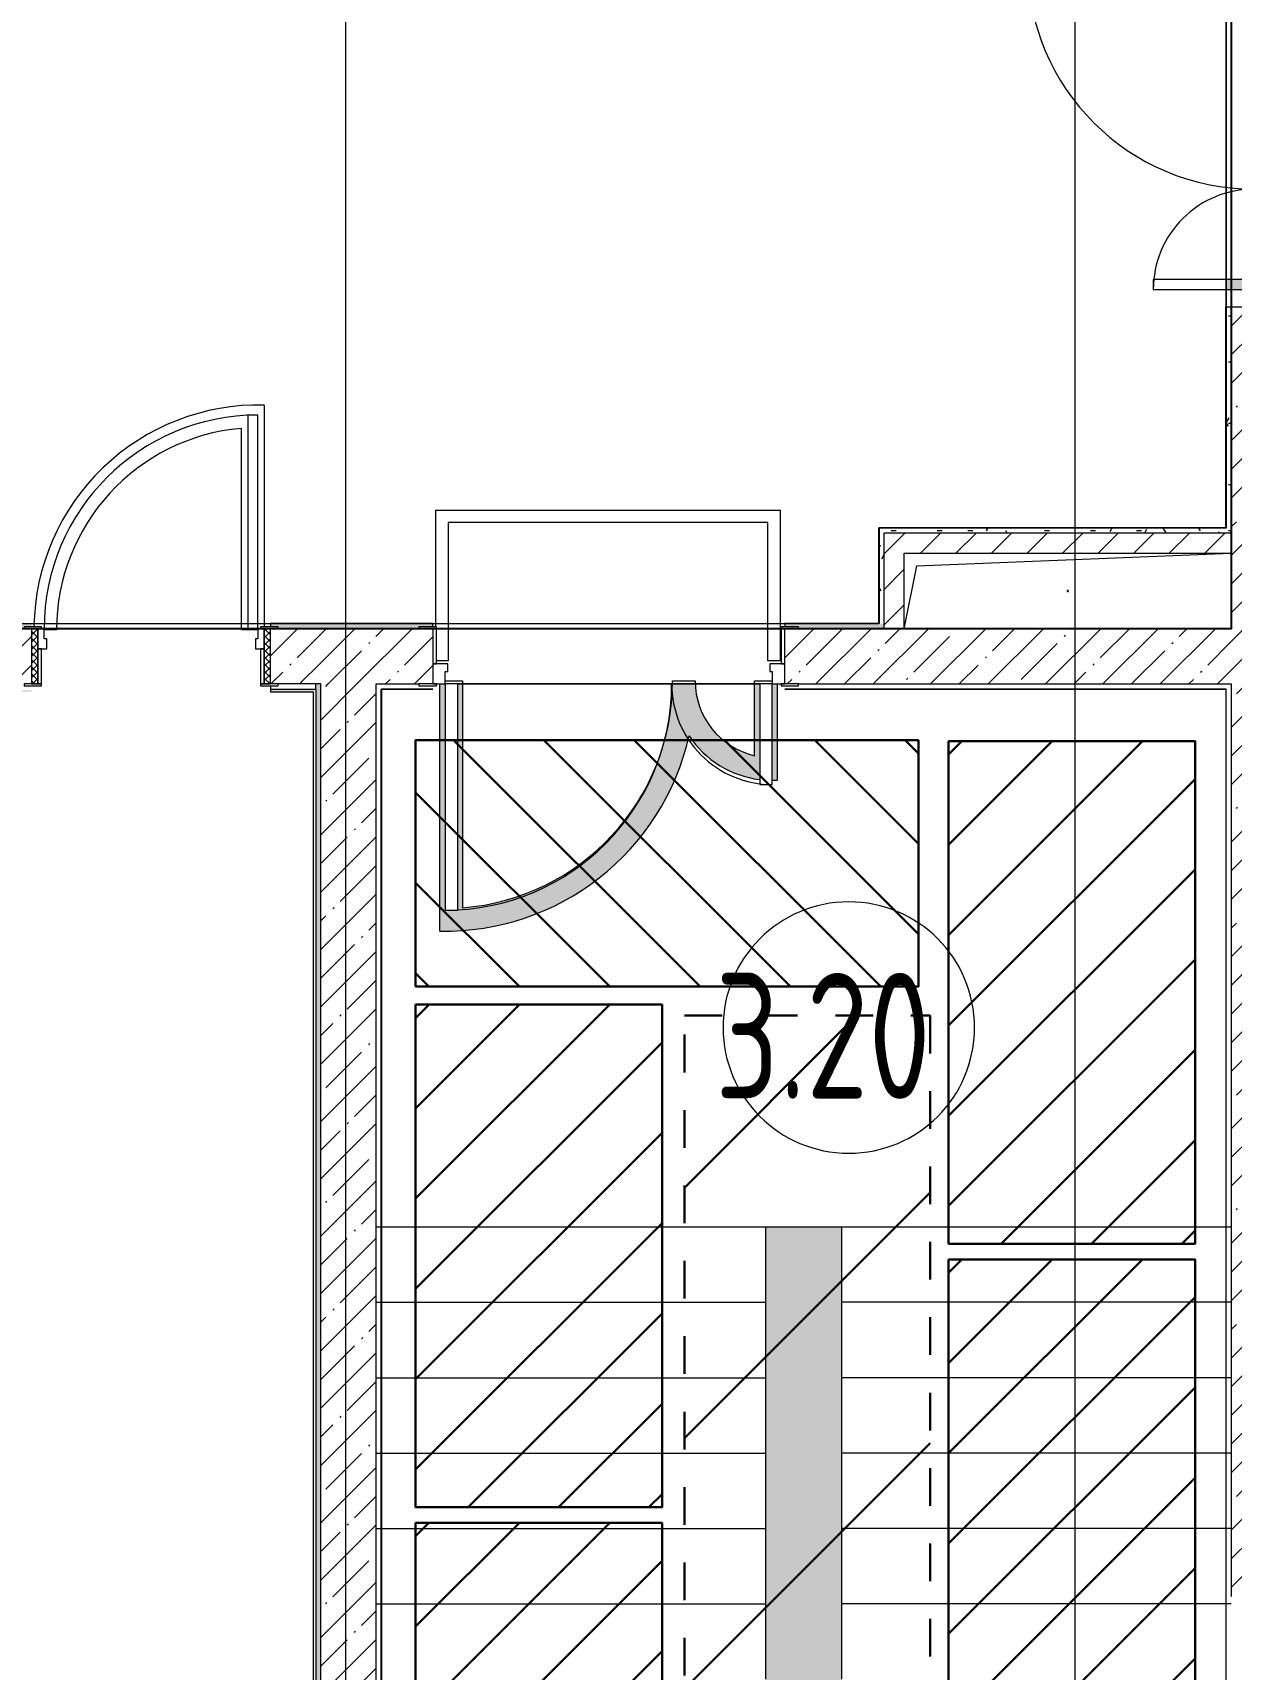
# Model space of a CAD drawing. Header units: millimetres. Extents: x -1113 to 415037, y -3642 to 354837.
# Drawn here: x 359942 to 364707, y 3760 to 10271 of the extents above; entities that cross this region are included whole.
import ezdxf

# ---------------------------------------------------------------- set-up
doc = ezdxf.new("R2010")
doc.units = ezdxf.units.MM
doc.linetypes.add('Штрих короткий', pattern=[600, 300, -300])
for name, color, linetype, lineweight in [('0) строит. леса', 20, 'Continuous', 30), ('A-AREA-BNDY', 7, 'Continuous', 5), ('A-AREA-IDEN', 7, 'Continuous', 9), ('A-DETL-GENF', 7, 'Continuous', 9), ('A-DOOR-2', 7, 'Continuous', 5), ('A-DOOR-FRAM-2', 7, 'Continuous', 5), ('A-FLOR', 7, 'Continuous', 9), ('A-GENM', 7, 'Continuous', 9), ('A-WALL', 7, 'Continuous', 5), ('I-WALL', 7, 'Continuous', 5), ('S-STRS', 7, 'Continuous', 9), ('Оси', 7, 'Continuous', 9)]:
    doc.layers.add(name, color=color, linetype=linetype, lineweight=lineweight)
doc.layers.add('A-AREA-PATT-3', color=7, linetype='Continuous', lineweight=5, true_color=0xe6fae8, transparency=1)
doc.layers.add('A-FLOR-PATT-1', color=7, linetype='Continuous', lineweight=9, true_color=0xeef6ff, transparency=0.5)
for name, color, linetype, lineweight, true_color in [('A-DOOR-1', 7, 'Continuous', 5, 0xc0c0c0), ('A-DOOR-FRAM-1', 7, 'Continuous', 5, 0xc0c0c0), ('A-WALL-1', 9, 'Continuous', 5, 0x808080), ('A-WALL-FNSH-1', 9, 'Continuous', 5, 0x808080)]:
    doc.layers.add(name, color=color, linetype=linetype, lineweight=lineweight, true_color=true_color)
doc.styles.add('СПДС', font='ГОСТ тип А.ttf', dxfattribs={"width": 0.9})
pattern_1 = [(45, (289227.4, 1e-08), (-114.04925, 114.04925), []), (45, (289341.45, 1e-08), (-114.04925, 114.04925), [201.612, -40.322, 6.706, -33.617])]
pattern_2 = [(45, (289227.4, 1e-08), (-70.71068, 70.71068), [])]
pattern_3 = [(0, (289227.4, 1e-08), (243.84, 60.96), [20.117, -162.763, 20.117, -162.763, -975.36]), (0, (289227.4, 1e-08), (243.84, 60.96), [-365.76, 20.117, -345.643, 20.117, -162.763, -426.72]), (0, (289227.4, 1e-08), (243.84, 60.96), [-914.4, 20.117, -101.803, 20.117, -284.683]), (120, (289318.84, 30.48), (-174.71291, 180.691634), [20.117, -162.763, 20.117, -162.763, -975.36]), (120, (289318.84, 30.48), (-174.71291, 180.691634), [-365.76, 20.117, -345.643, 20.117, -162.763, -426.72]), (120, (289318.84, 30.48), (-174.71291, 180.691634), [-914.4, 20.117, -101.803, 20.117, -284.683]), (240, (289349.32, 152.4), (-69.12709, -241.651634), [20.117, -162.763, 20.117, -162.763, -975.36]), (240, (289349.32, 152.4), (-69.12709, -241.651634), [-365.76, 20.117, -345.643, 20.117, -162.763, -426.72]), (240, (289349.32, 152.4), (-69.12709, -241.651634), [-914.4, 20.117, -101.803, 20.117, -284.683])]

# ---------------------------------------------------------------- blocks, each defined once
blk = doc.blocks.new('110_Дверь_СКБ_1Ст_Внутренняя1 - Д-7_л__950x2100h_Туалет-21784696-Объем проектирования 3 этажа')
at = {"layer": 'A-DOOR-2'}
h = blk.add_hatch(dxfattribs=at)
h.set_pattern_fill('FP_88', color=256, style=0, pattern_type=2)
h.set_pattern_definition([(135, (1826.41, 174.685), (-14.14214, -14.14214), []), (225, (1826.41, 174.685), (14.14214, -14.14214), [])])
h.paths.add_polyline_path([(487.5, -110), (487.5, 110), (462.5, 110), (462.5, -110)])
at = {"layer": 'A-DOOR-FRAM-2'}
h = blk.add_hatch(dxfattribs=at)
h.set_pattern_fill('FP_89', color=256, style=0, pattern_type=2)
h.set_pattern_definition([(45, (-296.384, 174.685), (-14.1421, 14.1421), []), (135, (-296.384, 174.685), (-14.1421, -14.1421), [])])
h.paths.add_polyline_path([(-447.5, -110), (-437.5, -110), (-437.5, 110), (-462.5, 110), (-462.5, -110), (-453.3, -110)])
at = {"layer": 'A-DOOR-1'}
for p, q in [((437.5, 960), (397.5, 960)), ((397.5, 960), (397.5, 110)), ((437.5, 110), (437.5, 960)), ((397.5, 110), (437.5, 110))]:
    blk.add_line(p, q, dxfattribs=at)
blk.add_arc((437.5, 110), 850, 90, 180, dxfattribs=at)
at = {"layer": 'A-DOOR-FRAM-1'}
for p, q in [((-422.5, 118), (-492.5, 118)), ((-492.5, 118), (-492.5, 110)), ((-492.5, 110), (-422.5, 110)), ((-437.5, 110), (-462.5, 110)), ((-462.5, 110), (-462.5, -110)), ((-412.5, 110), (-437.5, 110)), ((-437.5, 110), (-437.5, 30)), ((-437.5, -110), (-437.5, 110)), ((-422.5, 110), (-437.5, 110)), ((-437.5, 110), (-437.5, 109)), ((-437.5, 109), (-422.5, 109)), ((-422.5, 110), (-422.5, 118)), ((-422.5, 109), (-422.5, 110)), ((-412.5, 70), (-412.5, 110)), ((-402.5, 70), (-412.5, 70)), ((-402.5, 30), (-402.5, 70)), ((437.5, 70), (427.5, 70)), ((427.5, 70), (427.5, 30)), ((437.5, 110), (437.5, 70)), ((462.5, 110), (437.5, 110)), ((517.5, 118), (447.5, 118)), ((447.5, 118), (447.5, 110)), ((462.5, 110), (447.5, 110)), ((447.5, 110), (447.5, 109)), ((447.5, 110), (517.5, 110)), ((447.5, 109), (462.5, 109)), ((462.5, 30), (462.5, 110)), ((487.5, 110), (462.5, 110)), ((462.5, 110), (462.5, -110)), ((462.5, 109), (462.5, 110)), ((487.5, -110), (487.5, 110)), ((517.5, 110), (517.5, 118)), ((-437.5, 30), (-402.5, 30)), ((-422.5, 30), (-437.5, 30)), ((-437.5, 30), (-437.5, -110)), ((-422.5, -110), (-422.5, 30)), ((427.5, 30), (462.5, 30)), ((462.5, 30), (447.5, 30)), ((447.5, 30), (447.5, -110)), ((462.5, -110), (462.5, 30)), ((-422.5, -110), (-492.5, -110)), ((-492.5, -110), (-492.5, -118)), ((-492.5, -118), (-422.5, -118)), ((-462.5, -110), (-437.5, -110)), ((-437.5, -110), (-422.5, -110)), ((-422.5, -118), (-422.5, -110)), ((447.5, -110), (462.5, -110)), ((517.5, -110), (447.5, -110)), ((447.5, -110), (447.5, -118)), ((447.5, -118), (517.5, -118)), ((462.5, -110), (487.5, -110)), ((517.5, -118), (517.5, -110))]:
    blk.add_line(p, q, dxfattribs=at)
blk = doc.blocks.new('110_Дверь_СКБ_2Ст - Д-1 Лестничная клетка EIS60-24319353-Объем проектирования 3 этажа')
at = {"layer": 'A-DOOR-1'}
for p, q in [((662.5, 1010), (612.5, 1010)), ((612.5, 1010), (612.5, 110)), ((662.5, 110), (662.5, 1010)), ((-637.5, 510), (-637.5, 110)), ((-587.5, 510), (-637.5, 510)), ((-587.5, 110), (-587.5, 510)), ((-637.5, 110), (-587.5, 110)), ((612.5, 110), (662.5, 110))]:
    blk.add_line(p, q, dxfattribs=at)
for centre, radius, start, end in [((662.5, 110), 900, 90, 180), ((-637.5, 110), 400, 360, 90)]:
    blk.add_arc(centre, radius, start, end, dxfattribs=at)
at = {"layer": 'A-DOOR-FRAM-1'}
for p, q in [((-672.5, 118), (-742.5, 118)), ((-742.5, 118), (-742.5, 110)), ((-742.5, 110), (-672.5, 110)), ((-637.5, 110), (-687.5, 110)), ((-687.5, 110), (-687.5, 30)), ((-672.5, 110), (-672.5, 118)), ((-637.5, 60), (-637.5, 110)), ((662.5, 110), (662.5, 60)), ((712.5, 110), (662.5, 110)), ((767.5, 118), (697.5, 118)), ((697.5, 118), (697.5, 110)), ((697.5, 110), (767.5, 110)), ((712.5, 30), (712.5, 110)), ((767.5, 110), (767.5, 118)), ((-687.5, 30), (-627.5, 30)), ((-672.5, 30), (-687.5, 30)), ((-687.5, 30), (-687.5, -110)), ((-672.5, -110), (-672.5, 30)), ((-627.5, 60), (-637.5, 60)), ((-627.5, 30), (-627.5, 60)), ((662.5, 60), (652.5, 60)), ((652.5, 60), (652.5, 30)), ((652.5, 30), (712.5, 30)), ((712.5, 30), (697.5, 30)), ((697.5, 30), (697.5, -110)), ((712.5, -110), (712.5, 30)), ((-672.5, -110), (-742.5, -110)), ((-742.5, -110), (-742.5, -118)), ((-742.5, -118), (-672.5, -118)), ((-687.5, -110), (-672.5, -110)), ((-672.5, -118), (-672.5, -110)), ((697.5, -110), (712.5, -110)), ((767.5, -110), (697.5, -110)), ((697.5, -110), (697.5, -118)), ((697.5, -118), (767.5, -118)), ((767.5, -118), (767.5, -110))]:
    blk.add_line(p, q, dxfattribs=at)
blk = doc.blocks.new('GM_Отверстие прямоугольное _в плите_ - Отверстие-22247134-Объем проектирования 3 этажа')
at = {"layer": 'A-GENM'}
for p, q in [((-600, 100), (650, 150)), ((-650, -150), (-600, 100))]:
    blk.add_line(p, q, dxfattribs=at)
for start, end in [(360, 180), (180, 360)]:
    blk.add_arc((0, 0), 2.5, start, end, dxfattribs=at)
blk = doc.blocks.new('Дверь_Витражная_остекление_ - ДВН_ДАО_Главный вход_1200 в свету Д-22 _п_-32306833-Объем проектирования 3 этажа')
at = {"layer": 'A-DETL-GENF'}
for p, q in [((-650, 35), (-650, 40)), ((-650, 40), (-595, 40)), ((-595, 40), (-595, -30)), ((650, 40), (595, 40)), ((595, 40), (595, -30)), ((650, 35), (650, 40)), ((-610, -30), (-650, -30)), ((-595, -30), (-650, -30)), ((-650, -35), (-650, -930)), ((-610, -930), (-610, -30)), ((595, -30), (650, -30)), ((610, -30), (610, -430)), ((650, -30), (610, -30)), ((650, -430), (650, -35)), ((610, -430), (650, -430)), ((-650, -930), (-610, -930))]:
    blk.add_line(p, q, dxfattribs=at)
at = {"layer": 'A-DOOR-1'}
for p, q in [((-650, -930), (-650, -35)), ((650, -430), (650, -35))]:
    blk.add_line(p, q, dxfattribs=at)
for centre, radius, start, end in [((-650, -30), 900, 270, 0), ((650, -30), 400, 180, 270)]:
    blk.add_arc(centre, radius, start, end, dxfattribs=at)
blk = doc.blocks.new('Марка_Помещения - Номер-25198446-Объем проектирования 3 этажа')
at = {"layer": 'A-AREA-IDEN'}
for start, end in [(360, 180), (180, 360)]:
    blk.add_arc((0, 0), 2.5, start, end, dxfattribs=at)

msp = doc.modelspace()

# ---------------------------------------------------------------- hatches: boundary and pattern name
at = {"layer": '0) строит. леса'}
h = msp.add_hatch(dxfattribs=at)
h.set_pattern_fill('ANSI31', color=256, scale=80, angle=-90)
h.set_pattern_definition([(315, (507343.35, 3256.94), (179.60512, 179.60512), [])])
h.paths.add_polyline_path([(363464.2, 7456.6), (361464.2, 7456.6), (361464.2, 6476.6), (363464.2, 6476.6)])
h = msp.add_hatch(dxfattribs=at)
h.set_pattern_fill('ANSI31', color=256, scale=80)
h.set_pattern_definition([(45, (367783.06, 151331.8), (-179.60512, 179.60512), [])])
h.paths.add_polyline_path([(363583.4, 7452.7), (363583.4, 5452.7), (364563.4, 5452.7), (364563.4, 7452.7)])
h = msp.add_hatch(dxfattribs=at)
h.set_pattern_fill('ANSI31', color=256, scale=80)
h.set_pattern_definition([(45, (365663.92, 150283.4), (-179.60512, 179.60512), [])])
h.paths.add_polyline_path([(361464.2, 6404.3), (361464.2, 4404.3), (362444.2, 4404.3), (362444.2, 6404.3)])
at = {"layer": '0) строит. леса', "linetype": 'Штрих короткий', "ltscale": 0.5}
h = msp.add_hatch(dxfattribs=at)
h.set_pattern_fill('ANSI31', color=256, scale=222)
h.paths.add_polyline_path([(362533.2, 6360.4), (363510.7, 6360.4), (363510.7, 1334.8), (362533.2, 1334.8)])
at = {"layer": '0) строит. леса'}
h = msp.add_hatch(dxfattribs=at)
h.set_pattern_fill('ANSI31', color=256, scale=80)
h.set_pattern_definition([(45, (367783.06, 149270.03), (-179.60512, 179.60512), [])])
h.paths.add_polyline_path([(363583.4, 5390.9), (363583.4, 3390.9), (364563.4, 3390.9), (364563.4, 5390.9)])
h = msp.add_hatch(dxfattribs=at)
h.set_pattern_fill('ANSI31', color=256, scale=80)
h.set_pattern_definition([(45, (365663.92, 148221.64), (-179.60512, 179.60512), [])])
h.paths.add_polyline_path([(361464.2, 4342.5), (361464.2, 2342.5), (362444.2, 2342.5), (362444.2, 4342.5)])
at = {"layer": 'A-AREA-PATT-3'}
h = msp.add_hatch(color=256, dxfattribs=at)
h.paths.add_polyline_path([(361061.9, 145.5), (361061.9, 7654.5), (360887.4, 7654.5), (360887.4, 7649), (361056.4, 7649), (361056.4, 151), (358404.3, 151), (358404.3, 3728.5), (359678.4, 3728.5), (359678.4, 3739.5), (359672.9, 3739.5), (359672.9, 3734), (358398.8, 3734), (358398.8, 145.5), (361056.4, 145.5)])
h.paths.add_polyline_path([(358462.1, 1216.6), (358472.8, 1218.8), (358482, 1225.5), (358482, 1232), (358473.5, 1231.2), (358470.9, 1228.6), (358462.1, 1224.9), (358440.1, 1232), (358442.2, 1225.5), (358454.5, 1216.6)])
h.paths.add_polyline_path([(358450.3, 1248), (358453.3, 1251.4), (358462.1, 1255.1), (358484.1, 1248), (358482, 1254.5), (358469.7, 1263.4), (358451.4, 1261.2), (358442.2, 1254.5), (358442.2, 1248), (358449.7, 1248)])
h.paths.add_polyline_path([(358469.7, 2316.6), (358482, 2325.5), (358482, 2332), (358473.9, 2332), (358470.9, 2328.6), (358462.1, 2324.9), (358440.1, 2332), (358442.2, 2325.5), (358454.5, 2316.6), (358462.1, 2316.6)])
h.paths.add_polyline_path([(358481, 2348), (358484.1, 2348), (358482, 2354.5), (358469.7, 2363.4), (358451.4, 2361.2), (358442.2, 2354.5), (358442.2, 2348), (358450.7, 2348.8), (358453.3, 2351.4), (358462.1, 2355.1), (358479.7, 2348)])
h.paths.add_polyline_path([(359675, 3740), (359678.4, 3740), (359678.4, 7649), (359937.4, 7649), (359937, 7654.5), (359672.9, 7654.5), (359672.9, 3740)])
h.paths.add_polyline_path([(359864.4, 4265), (359897.4, 4265), (359897.4, 4465), (359697.4, 4465), (359697.4, 4265), (359861, 4265)])
msp.add_hatch(color=256, dxfattribs=at).paths.add_polyline_path([(362857.4, 1620), (363157.4, 1620), (363157.4, 5520), (362857.4, 5520), (362857.4, 1910.3)])
at = {"layer": 'A-FLOR-PATT-1'}
h = msp.add_hatch(color=256, dxfattribs=at)
h.paths.add_polyline_path([(364687.4, 9249), (364797.4, 9249), (364797.4, 9289), (364687.4, 9289)])
h.paths.add_polyline_path([(364687.4, 10509), (364797.4, 10509), (364797.4, 10549), (364687.4, 10549)])
h = msp.add_hatch(color=256, dxfattribs=at)
h.paths.add_polyline_path([(361560.9, 6697.1), (361665.6, 6700.6), (361769.4, 6715), (361871.1, 6740.2), (361969.6, 6776), (362063.8, 6822), (362152.6, 6877.6), (362235.1, 6942.2), (362310.3, 7015.2), (362377.4, 7095.7), (362445, 7200.3), (362490.6, 7290.6), (362527.1, 7386.2), (362551.7, 7473.7), (362598.1, 7416.8), (362645.3, 7374.9), (362705.8, 7338.1), (362766.9, 7313.7), (362832.4, 7300.1), (362832.4, 7680), (362812.1, 7680), (362812.1, 7394.8), (362756.7, 7413.4), (362703.5, 7444.2), (362661.4, 7480.2), (362625.1, 7525.9), (362595, 7588.2), (362580.6, 7643.6), (362577, 7680), (362485.2, 7680), (362478.1, 7577.7), (362462.1, 7485.8), (362432.7, 7386.2), (362392, 7290.6), (362340.7, 7200.3), (362279.3, 7116.4), (362208.7, 7040.1), (362129.9, 6972.5), (362043.8, 6914.3), (361951.6, 6866.4), (361854.6, 6829.3), (361738.7, 6801.6), (361650.9, 6789.7), (361650.9, 7680), (361632.4, 7680), (361632.4, 6780), (361582.4, 6780), (361582.4, 7680), (361560.9, 7680), (361560.9, 6789.7)])
h.paths.add_polyline_path([(362902.1, 7297.5), (362902.1, 7680), (362882.4, 7680), (362882.4, 7298.2)])
at = {"layer": 'I-WALL'}
h = msp.add_hatch(dxfattribs=at)
h.set_pattern_fill('FP_191', color=256, style=0, pattern_type=2)
h.set_pattern_definition(pattern_3)
h.paths.add_polyline_path([(364707.4, 8300), (364707.4, 9179), (364687.4, 9179), (364687.4, 8301), (364702.9, 8300.2)])
h.paths.add_polyline_path([(364697.4, 10619), (364707.4, 10619), (364707.4, 10900), (364687.4, 10900), (364687.4, 10619)])
h = msp.add_hatch(dxfattribs=at)
h.set_pattern_fill('FP_1', color=256, style=0, pattern_type=2)
h.set_pattern_definition(pattern_1)
h.paths.add_polyline_path([(364707.4, 7900), (364927.4, 7900), (364927.4, 9179), (364707.4, 9179), (364707.4, 8200)])
h.paths.add_polyline_path([(364865.7, 10619), (364927.4, 10619), (364927.4, 10900), (364707.4, 10900), (364707.4, 10619)])
h = msp.add_hatch(dxfattribs=at)
h.set_pattern_fill('FP_191', color=256, style=0, pattern_type=2)
h.set_pattern_definition(pattern_3)
h.paths.add_polyline_path([(363327.4, 7920), (363327.4, 8300), (363307.4, 8300), (363307.4, 7920)])
h = msp.add_hatch(dxfattribs=at)
h.set_pattern_fill('FP_191', color=256, style=0, pattern_type=2)
h.set_pattern_definition(pattern_3)
h.paths.add_polyline_path([(363914.3, 8280), (364707.4, 8280), (364707.4, 8300), (363327.4, 8300), (363327.4, 8280), (363430.3, 8280)])
h = msp.add_hatch(dxfattribs=at)
h.set_pattern_fill('FP_22', color=256, style=0, pattern_type=2)
h.set_pattern_definition(pattern_2)
h.paths.add_polyline_path([(363407.4, 7900), (363407.4, 8280), (363327.4, 8280), (363327.4, 7900), (363370.4, 7900)])
h = msp.add_hatch(dxfattribs=at)
h.set_pattern_fill('FP_22', color=256, style=0, pattern_type=2)
h.set_pattern_definition(pattern_2)
h.paths.add_polyline_path([(364707.4, 8200), (364707.4, 8280), (363407.4, 8280), (363407.4, 8200), (364687.4, 8200)])
h = msp.add_hatch(dxfattribs=at)
h.set_pattern_fill('FP_191', color=256, style=0, pattern_type=2)
h.set_pattern_definition(pattern_3)
h.paths.add_polyline_path([(327987.4, 7900), (328857.4, 7900), (328857.4, 7920), (327988.4, 7920), (327987.7, 7906.9)])
h.paths.add_polyline_path([(341137.4, 7900), (347197.4, 7900), (347197.4, 7920), (340087.3, 7920), (340087.4, 7900), (341117.4, 7900)])
h.paths.add_polyline_path([(363307.4, 7900), (363327.4, 7900), (363306.4, 7920), (362932.4, 7919.8), (362932.4, 7908), (362987.4, 7908), (362987.4, 7900)])
h.paths.add_polyline_path([(363327.4, 7900), (363327.4, 7920), (363307.4, 7920), (363323, 7904.4)])
h.paths.add_polyline_path([(336719.9, 7900), (337587.3, 7900), (337587.3, 7920), (331357.4, 7920), (331357.4, 7900), (336637.4, 7900)])
h.paths.add_polyline_path([(361477.4, 7900), (361479.6, 7908), (361532.4, 7908), (361532.4, 7920), (360887.4, 7920), (360887.4, 7908), (360917.4, 7908), (360917.4, 7900), (361307.4, 7900)])
h.paths.add_polyline_path([(349697.4, 7900), (355107.4, 7900), (355107.4, 7908), (355137.4, 7908), (355137.4, 7920), (349697.4, 7920)])
h.paths.add_polyline_path([(359907.4, 7900), (359907.4, 7908), (359937.4, 7908), (359937.4, 7920), (358587.4, 7920), (358587.4, 7908), (358617.4, 7908), (358617.4, 7900), (359667.4, 7900)])
h.paths.add_polyline_path([(357457.4, 7900), (357457.4, 7908), (357487.4, 7908), (357487.4, 7920), (356087.4, 7920), (356087.4, 7908), (356117.4, 7908), (356117.4, 7900), (357387.6, 7900)])
h = msp.add_hatch(dxfattribs=at)
h.set_pattern_fill('FP_1', color=256, style=0, pattern_type=2)
h.set_pattern_definition(pattern_1)
h.paths.add_polyline_path([(359167.4, 7680), (359937.4, 7680), (359937.4, 7900), (358587.4, 7900), (358587.4, 7680), (359147.4, 7680)])
h.paths.add_polyline_path([(361067.4, 7680), (361087.4, 7680), (361087.4, 7900), (360887.4, 7900), (360887.4, 7680), (360917.4, 7680)])
h.paths.add_polyline_path([(356862.4, 7680), (357487.4, 7680), (357487.4, 7900), (356087.4, 7900), (356087.4, 7680), (356807.4, 7680)])
h = msp.add_hatch(dxfattribs=at)
h.set_pattern_fill('FP_1', color=256, style=0, pattern_type=2)
h.set_pattern_definition(pattern_1)
h.paths.add_polyline_path([(364687.4, 7680), (364707.4, 7680), (364707.4, 7900), (362932.4, 7900), (362932.4, 7680), (363914.3, 7680)])
h.paths.add_polyline_path([(361194.8, 7680), (361532.4, 7680), (361532.4, 7900), (361087.4, 7900), (361087.4, 7680)])
h = msp.add_hatch(dxfattribs=at)
h.set_pattern_fill('FP_1', color=256, style=0, pattern_type=2)
h.set_pattern_definition(pattern_1)
h.paths.add_polyline_path([(364707.4, 120), (364927.4, 120), (364927.4, 350), (364707.4, 350), (364707.4, 140)])
h.paths.add_polyline_path([(364707.4, 1150), (364927.4, 1150), (364927.4, 3550), (364707.4, 3550), (364707.4, 1620)])
h.paths.add_polyline_path([(364707.4, 4050), (364927.4, 4050), (364927.4, 7900), (364707.4, 7900), (364707.4, 4483.7)])
h = msp.add_hatch(dxfattribs=at)
h.set_pattern_fill('FP_191', color=256, style=0, pattern_type=2)
h.set_pattern_definition(pattern_3)
h.paths.add_polyline_path([(361065.6, 7660), (361067.4, 7660), (361067.3, 7680), (360917.4, 7680), (360917.4, 7672), (360887.4, 7672), (360887.4, 7660), (360917.4, 7660)])
h.paths.add_polyline_path([(359678.4, 7660), (359937.4, 7660), (359937.4, 7672), (359907.4, 7672), (359907.4, 7680), (359667.4, 7680), (359667.4, 7660)])
h = msp.add_hatch(dxfattribs=at)
h.set_pattern_fill('FP_191', color=256, style=0, pattern_type=2)
h.set_pattern_definition(pattern_3)
h.paths.add_polyline_path([(361087.4, 140), (361087.4, 7680), (361067.4, 7680), (361067.4, 140)])
h = msp.add_hatch(dxfattribs=at)
h.set_pattern_fill('FP_1', color=256, style=0, pattern_type=2)
h.set_pattern_definition(pattern_1)
h.paths.add_polyline_path([(361087.5, 120), (361307.4, 120), (361307.4, 7680), (361087.4, 7680), (361087.4, 120)])

# ---------------------------------------------------------------- linework, layer by layer
msp.add_lwpolyline([(351166.4, 10987.6), (364707.4, 10987.6), (364707.4, 7900), (327767.4, 7900), (327767.4, 10987.6), (350608.4, 10987.6)])
at = {"layer": '0) строит. леса'}
for points in [[(363464.2, 7456.6), (361464.2, 7456.6), (361464.2, 6476.6), (363464.2, 6476.6)], [(363583.4, 7452.7), (363583.4, 5452.7), (364563.4, 5452.7), (364563.4, 7452.7)], [(361464.2, 6404.3), (361464.2, 4404.3), (362444.2, 4404.3), (362444.2, 6404.3)], [(363583.4, 5390.9), (363583.4, 3390.9), (364563.4, 3390.9), (364563.4, 5390.9)], [(361464.2, 4342.5), (361464.2, 2342.5), (362444.2, 2342.5), (362444.2, 4342.5)]]:
    msp.add_lwpolyline(points, close=True, dxfattribs=at)
at = {"layer": '0) строит. леса', "linetype": 'Штрих короткий', "ltscale": 0.5}
msp.add_lwpolyline([(362533.2, 6360.4), (363510.7, 6360.4), (363510.7, 1334.8), (362533.2, 1334.8)], close=True, dxfattribs=at)
at = {"layer": 'A-AREA-BNDY', "flags": 128}
msp.add_lwpolyline([(340087.4, 7921), (354507.4, 7921), (361307.4, 7921), (363306.4, 7921), (363306.4, 8301), (364686.4, 8301), (364686.4, 9179), (364687.4, 9179), (364687.4, 10619)], dxfattribs=at)
at = {"layer": 'A-FLOR'}
for p, q in [((364687.4, 10880), (364687.4, 8301)), ((360861.6, 8789.8), (360861.6, 7908)), ((360771.6, 7895.1), (360771.6, 8697)), ((361544.3, 7908), (361544.3, 8371.9)), ((361544.3, 8371.9), (362914.3, 8371.9)), ((362914.3, 8371.9), (362914.3, 7771.9)), ((362864.3, 8321.9), (361594.3, 8321.9)), ((361594.3, 8321.9), (361594.3, 7771.9)), ((362864.3, 7771.9), (362864.3, 8321.9)), ((364687.4, 8300), (363307.4, 8300)), ((363307.4, 8300), (363307.4, 7920)), ((359977.4, 7900), (360837.4, 7900)), ((360036.6, 7895.1), (359987.4, 7895.1)), ((360837.4, 7895.1), (360771.6, 7895.1)), ((363306.4, 7920), (362947.4, 7920)), ((361594.3, 7771.9), (361547.4, 7771.9)), ((362914.3, 7771.9), (362864.3, 7771.9)), ((361582.4, 7691.9), (361650.9, 7691.9)), ((361650.9, 7691.9), (361650.9, 6789.7)), ((362485.9, 7691.9), (362575.9, 7691.9)), ((362812.1, 7394.8), (362812.1, 7691.9)), ((362812.1, 7691.9), (362882.4, 7691.9)), ((361560.9, 6697.1), (361560.9, 7680)), ((361632.4, 7680), (362832.4, 7680)), ((362902.1, 7680), (362902.1, 7297.5))]:
    msp.add_line(p, q, dxfattribs=at)
for centre, radius, start, end in [((360841.6, 7895.1), 895, 88.71954, 179.17007), ((360841.6, 7895.1), 895, 88.71954, 179.17007), ((360841.6, 7895.1), 805, 94.98854, 180), ((360841.6, 7895.1), 805, 94.98854, 180), ((361580.9, 7691.9), 905, 274.43687, 360), ((361580.9, 7691.9), 905, 274.43687, 360), ((362880.9, 7691.9), 305, 180, 256.9573), ((362880.9, 7691.9), 305, 180, 256.9573), ((361580.9, 7691.9), 995, 268.8489, 347.32946), ((361580.9, 7691.9), 995, 268.8489, 347.32946), ((362880.9, 7691.9), 395, 213.54048, 262.94436), ((362880.9, 7691.9), 395, 213.54048, 262.94436), ((362880.9, 7691.9), 395, 270.21425, 273.07201), ((362880.9, 7691.9), 395, 270.21425, 273.07201)]:
    msp.add_arc(centre, radius, start, end, dxfattribs=at)
at = {"layer": 'A-WALL'}
for p, q in [((364707.4, 8280), (364707.4, 9179)), ((363307.4, 8300), (363307.4, 8300)), ((364687.4, 8301), (364687.4, 8300)), ((360917.4, 7900), (361477.4, 7900)), ((361477.4, 7900), (361087.4, 7900)), ((361307.4, 7921), (361307.4, 7920)), ((362932.4, 7920), (362947.4, 7920)), ((362987.4, 7900), (363327.4, 7900)), ((363307.4, 7920), (363306.4, 7920)), ((361087.4, 7680), (360917.4, 7680)), ((361067.4, 7660), (361067.4, 140)), ((361087.4, 120), (361087.4, 7680)), ((361327.8, 7659), (361327.4, 7659)), ((364687.4, 7659), (364686.4, 7659))]:
    msp.add_line(p, q, dxfattribs=at)
at = {"layer": 'A-WALL-1'}
for p, q in [((364927.4, 9179), (364687.4, 9179)), ((364707.4, 8280), (363327.4, 8280)), ((363327.4, 7900), (363327.4, 8280)), ((364707.4, 8280), (364707.4, 7900)), ((363407.4, 7900), (363407.4, 8200)), ((363407.4, 8200), (364707.4, 8200)), ((361532.4, 7920), (360887.4, 7920)), ((360887.4, 7920), (360887.4, 7908)), ((361532.4, 7908), (361532.4, 7920)), ((362932.4, 7920), (362932.4, 7908)), ((364707.4, 7900), (362987.4, 7900)), ((360887.4, 7672), (360887.4, 7660)), ((360887.4, 7660), (361067.4, 7660)), ((361067.4, 7660), (361067.4, 7680)), ((361307.4, 120), (361307.4, 7680)), ((361307.4, 7680), (361477.4, 7680)), ((362987.4, 7680), (364707.4, 7680)), ((364707.4, 7680), (364707.4, 4050))]:
    msp.add_line(p, q, dxfattribs=at)
at = {"layer": 'A-WALL-FNSH-1'}
for p, q in [((364687.4, 9179), (364686.4, 9179)), ((364686.4, 9179), (364686.4, 8301)), ((363306.4, 8301), (363306.4, 7921)), ((364686.4, 8301), (363306.4, 8301)), ((361532.4, 7921), (360887.4, 7921)), ((360887.4, 7921), (360887.4, 7920)), ((361532.4, 7920), (361532.4, 7921)), ((363306.4, 7921), (362932.4, 7921)), ((362932.4, 7921), (362932.4, 7920)), ((360887.4, 7660), (360887.4, 7649)), ((360887.4, 7649), (361056.4, 7649)), ((361056.4, 7649), (361056.4, 151)), ((361532.4, 7660), (361327.4, 7660)), ((361327.4, 7660), (361327.4, 130)), ((361328.4, 140), (361328.4, 7659)), ((361328.8, 7659), (361532.4, 7659)), ((361532.4, 7659), (361532.4, 7660)), ((364687.4, 7660), (362932.4, 7660)), ((362932.4, 7660), (362932.4, 7659)), ((362932.4, 7659), (364686.4, 7659)), ((364686.4, 7659), (364686.4, 351)), ((364687.4, 140.5), (364687.4, 7660))]:
    msp.add_line(p, q, dxfattribs=at)
at = {"layer": 'I-WALL'}
for p, q in [((361327.8, 535), (361327.8, 7659)), ((361328.8, 7659), (361327.8, 7659)), ((361328.8, 7659), (361328.8, 535)), ((361328.8, 5693), (361327.4, 5693))]:
    msp.add_line(p, q, dxfattribs=at)
at = {"layer": 'S-STRS'}
for p, q in [((361650.9, 7680), (361632.4, 7680)), ((362485.2, 7680), (361650.9, 7680)), ((362577, 7680), (362485.2, 7680)), ((362812.1, 7680), (362577, 7680)), ((362832.4, 7680), (362812.1, 7680)), ((361307.4, 5520), (362857.4, 5520)), ((361307.4, 5520), (362857.4, 5520)), ((362857.4, 5520), (364707.4, 5520)), ((362857.4, 5220), (362857.4, 5520)), ((363157.4, 5520), (363157.4, 5220)), ((361307.4, 5220), (362857.4, 5220)), ((361307.4, 5220), (362857.4, 5220)), ((362857.4, 4920), (362857.4, 5220)), ((363157.4, 5220), (363157.4, 4920)), ((364707.4, 5220), (363157.4, 5220)), ((364707.4, 5220), (363157.4, 5220)), ((361307.4, 4920), (362857.4, 4920)), ((361307.4, 4920), (362857.4, 4920)), ((362857.4, 4620), (362857.4, 4920)), ((363157.4, 4920), (363157.4, 4620)), ((364707.4, 4920), (363157.4, 4920)), ((364707.4, 4920), (363157.4, 4920)), ((361307.4, 4620), (362857.4, 4620)), ((361307.4, 4620), (362857.4, 4620)), ((362857.4, 4320), (362857.4, 4620)), ((363157.4, 4620), (363157.4, 4320)), ((364707.4, 4620), (363157.4, 4620)), ((364707.4, 4620), (363157.4, 4620)), ((361307.4, 4320), (362857.4, 4320)), ((361307.4, 4320), (362857.4, 4320)), ((362857.4, 4020), (362857.4, 4320)), ((363157.4, 4320), (363157.4, 4020)), ((364707.4, 4320), (363157.4, 4320)), ((364707.4, 4320), (363157.4, 4320)), ((361307.4, 4020), (362857.4, 4020)), ((361307.4, 4020), (362857.4, 4020)), ((362857.4, 3720), (362857.4, 4020)), ((363157.4, 4020), (363157.4, 3720)), ((364707.4, 4020), (363157.4, 4020)), ((364707.4, 4020), (363157.4, 4020))]:
    msp.add_line(p, q, dxfattribs=at)
at = {"layer": 'Оси'}
for points in [[(361187.4, -1906.3), (361187.4, 3093.7), (361187.4, 22398.1), (361187.4, 27398.1)], [(364087.4, -1906.3), (364087.4, 3093.7), (364087.4, 22398.1), (364087.4, 27398.1)]]:
    msp.add_lwpolyline(points, dxfattribs=at)

# ---------------------------------------------------------------- block references
at = {"layer": 'A-AREA-IDEN', "xscale": 199.9999999999999, "yscale": 199.9999999999999, "zscale": 199.9999999999999}
msp.add_blockref('Марка_Помещения - Номер-25198446-Объем проектирования 3 этажа', (363186.7, 6313.1), dxfattribs=at)
at = {"layer": 'A-DOOR-1'}
for name, p, rotation in [('Дверь_Витражная_остекление_ - ДВН_ДАО_Главный вход_1200 в свету Д-22 _п_-32306833-Объем проектирования 3 этажа', (364827.4, 9899), 269.9999999999994), ('110_Дверь_СКБ_2Ст - Д-1 Лестничная клетка EIS60-24319353-Объем проектирования 3 этажа', (362244.9, 7790), 180)]:
    msp.add_blockref(name, p, dxfattribs=dict(at, rotation=rotation))
msp.add_blockref('110_Дверь_СКБ_1Ст_Внутренняя1 - Д-7_л__950x2100h_Туалет-21784696-Объем проектирования 3 этажа', (360399.9, 7790), dxfattribs=at)
at = {"layer": 'A-GENM'}
msp.add_blockref('GM_Отверстие прямоугольное _в плите_ - Отверстие-22247134-Объем проектирования 3 этажа', (364057.4, 8050), dxfattribs=at)

# ---------------------------------------------------------------- texts
at = {"layer": 'A-AREA-IDEN', "insert": (362655.2, 6530.2), "char_height": 500, "width": 1327.594, "attachment_point": 1, "style": 'СПДС'}
msp.add_mtext('3.20', dxfattribs=at)

doc.saveas('drawing.dxf')
